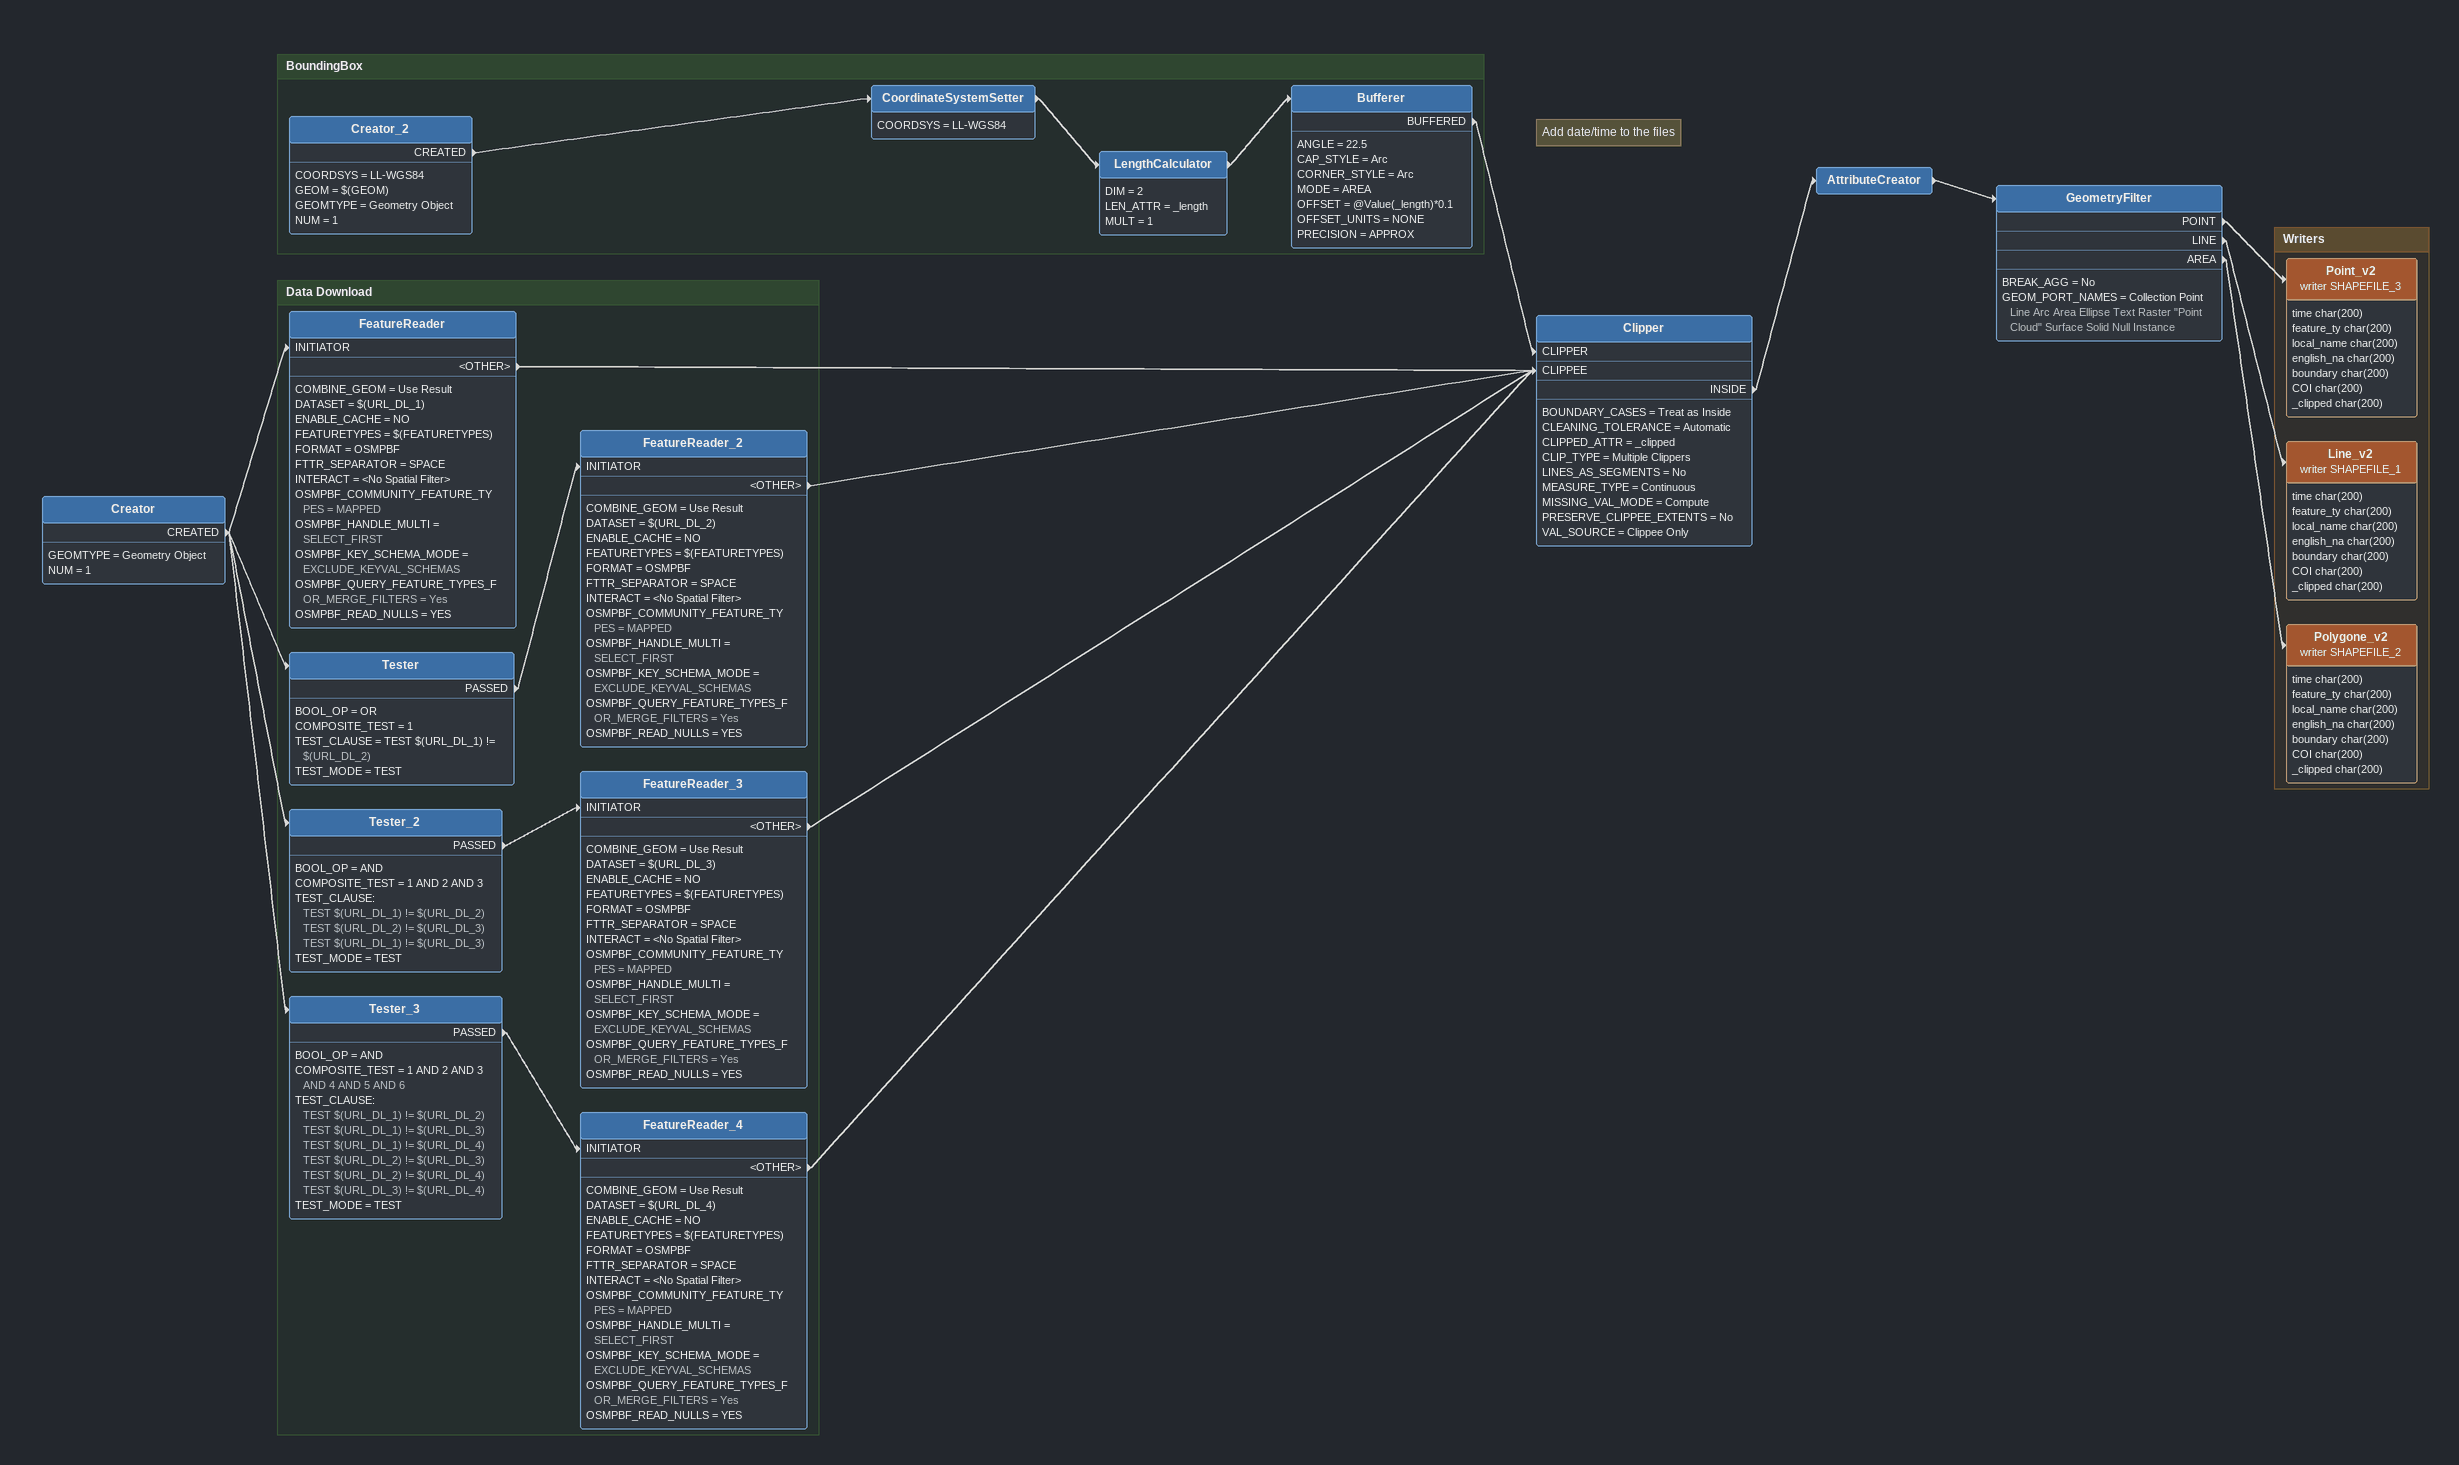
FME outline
Creator
    GEOMTYPE = Geometry Object
    NUM = 1
    CREATED -> FeatureReader [INITIATOR]
    CREATED -> Tester
    CREATED -> Tester_2
    CREATED -> Tester_3
Clipper
    BOUNDARY_CASES = Treat as Inside
    CLEANING_TOLERANCE = Automatic
    CLIPPED_ATTR = _clipped
    CLIP_TYPE = Multiple Clippers
    LINES_AS_SEGMENTS = No
    MEASURE_TYPE = Continuous
    MISSING_VAL_MODE = Compute
    PRESERVE_CLIPPEE_EXTENTS = No
    VAL_SOURCE = Clippee Only
    INSIDE -> AttributeCreator
Note: Add date/time to the files
AttributeCreator
    -> GeometryFilter
GeometryFilter
    BREAK_AGG = No
    GEOM_PORT_NAMES = Collection Point Line Arc Area Ellipse Text Raster "Point Cloud" Surface Solid Null Instance
    POINT -> Point_v2 (writer SHAPEFILE_3)
    LINE -> Line_v2 (writer SHAPEFILE_1)
    AREA -> Polygone_v2 (writer SHAPEFILE_2)

Bookmark: Data Download
FeatureReader
    COMBINE_GEOM = Use Result
    DATASET = $(URL_DL_1)
    ENABLE_CACHE = NO
    FEATURETYPES = $(FEATURETYPES)
    FORMAT = OSMPBF
    FTTR_SEPARATOR = SPACE
    INTERACT = <No Spatial Filter>
    OSMPBF_COMMUNITY_FEATURE_TYPES = MAPPED
    OSMPBF_HANDLE_MULTI = SELECT_FIRST
    OSMPBF_KEY_SCHEMA_MODE = EXCLUDE_KEYVAL_SCHEMAS
    OSMPBF_QUERY_FEATURE_TYPES_FOR_MERGE_FILTERS = Yes
    OSMPBF_READ_NULLS = YES
    <OTHER> -> Clipper [CLIPPEE]
Tester
    BOOL_OP = OR
    COMPOSITE_TEST = 1
    TEST_CLAUSE = TEST $(URL_DL_1) != $(URL_DL_2)
    TEST_MODE = TEST
    PASSED -> FeatureReader_2 [INITIATOR]
FeatureReader_2
    COMBINE_GEOM = Use Result
    DATASET = $(URL_DL_2)
    ENABLE_CACHE = NO
    FEATURETYPES = $(FEATURETYPES)
    FORMAT = OSMPBF
    FTTR_SEPARATOR = SPACE
    INTERACT = <No Spatial Filter>
    OSMPBF_COMMUNITY_FEATURE_TYPES = MAPPED
    OSMPBF_HANDLE_MULTI = SELECT_FIRST
    OSMPBF_KEY_SCHEMA_MODE = EXCLUDE_KEYVAL_SCHEMAS
    OSMPBF_QUERY_FEATURE_TYPES_FOR_MERGE_FILTERS = Yes
    OSMPBF_READ_NULLS = YES
    <OTHER> -> Clipper [CLIPPEE]
Tester_2
    BOOL_OP = AND
    COMPOSITE_TEST = 1 AND 2 AND 3
    TEST_CLAUSE:
      TEST $(URL_DL_1) != $(URL_DL_2)
      TEST $(URL_DL_2) != $(URL_DL_3)
      TEST $(URL_DL_1) != $(URL_DL_3)
    TEST_MODE = TEST
    PASSED -> FeatureReader_3 [INITIATOR]
FeatureReader_3
    COMBINE_GEOM = Use Result
    DATASET = $(URL_DL_3)
    ENABLE_CACHE = NO
    FEATURETYPES = $(FEATURETYPES)
    FORMAT = OSMPBF
    FTTR_SEPARATOR = SPACE
    INTERACT = <No Spatial Filter>
    OSMPBF_COMMUNITY_FEATURE_TYPES = MAPPED
    OSMPBF_HANDLE_MULTI = SELECT_FIRST
    OSMPBF_KEY_SCHEMA_MODE = EXCLUDE_KEYVAL_SCHEMAS
    OSMPBF_QUERY_FEATURE_TYPES_FOR_MERGE_FILTERS = Yes
    OSMPBF_READ_NULLS = YES
    <OTHER> -> Clipper [CLIPPEE]
Tester_3
    BOOL_OP = AND
    COMPOSITE_TEST = 1 AND 2 AND 3 AND 4 AND 5 AND 6
    TEST_CLAUSE:
      TEST $(URL_DL_1) != $(URL_DL_2)
      TEST $(URL_DL_1) != $(URL_DL_3)
      TEST $(URL_DL_1) != $(URL_DL_4)
      TEST $(URL_DL_2) != $(URL_DL_3)
      TEST $(URL_DL_2) != $(URL_DL_4)
      TEST $(URL_DL_3) != $(URL_DL_4)
    TEST_MODE = TEST
    PASSED -> FeatureReader_4 [INITIATOR]
FeatureReader_4
    COMBINE_GEOM = Use Result
    DATASET = $(URL_DL_4)
    ENABLE_CACHE = NO
    FEATURETYPES = $(FEATURETYPES)
    FORMAT = OSMPBF
    FTTR_SEPARATOR = SPACE
    INTERACT = <No Spatial Filter>
    OSMPBF_COMMUNITY_FEATURE_TYPES = MAPPED
    OSMPBF_HANDLE_MULTI = SELECT_FIRST
    OSMPBF_KEY_SCHEMA_MODE = EXCLUDE_KEYVAL_SCHEMAS
    OSMPBF_QUERY_FEATURE_TYPES_FOR_MERGE_FILTERS = Yes
    OSMPBF_READ_NULLS = YES
    <OTHER> -> Clipper [CLIPPEE]

Bookmark: BoundingBox
Creator_2
    COORDSYS = LL-WGS84
    GEOM = $(GEOM)
    GEOMTYPE = Geometry Object
    NUM = 1
    CREATED -> CoordinateSystemSetter
CoordinateSystemSetter
    COORDSYS = LL-WGS84
    -> LengthCalculator
LengthCalculator
    DIM = 2
    LEN_ATTR = _length
    MULT = 1
    -> Bufferer
Bufferer
    ANGLE = 22.5
    CAP_STYLE = Arc
    CORNER_STYLE = Arc
    MODE = AREA
    OFFSET = @Value(_length)*0.1
    OFFSET_UNITS = NONE
    PRECISION = APPROX
    BUFFERED -> Clipper [CLIPPER]

Bookmark: Writers
Point_v2 (writer SHAPEFILE_3)
    attributes: time char(200), feature_ty char(200), local_name char(200), english_na char(200), boundary char(200), COI char(200), _clipped char(200)
Line_v2 (writer SHAPEFILE_1)
    attributes: time char(200), feature_ty char(200), local_name char(200), english_na char(200), boundary char(200), COI char(200), _clipped char(200)
Polygone_v2 (writer SHAPEFILE_2)
    attributes: time char(200), feature_ty char(200), local_name char(200), english_na char(200), boundary char(200), COI char(200), _clipped char(200)
